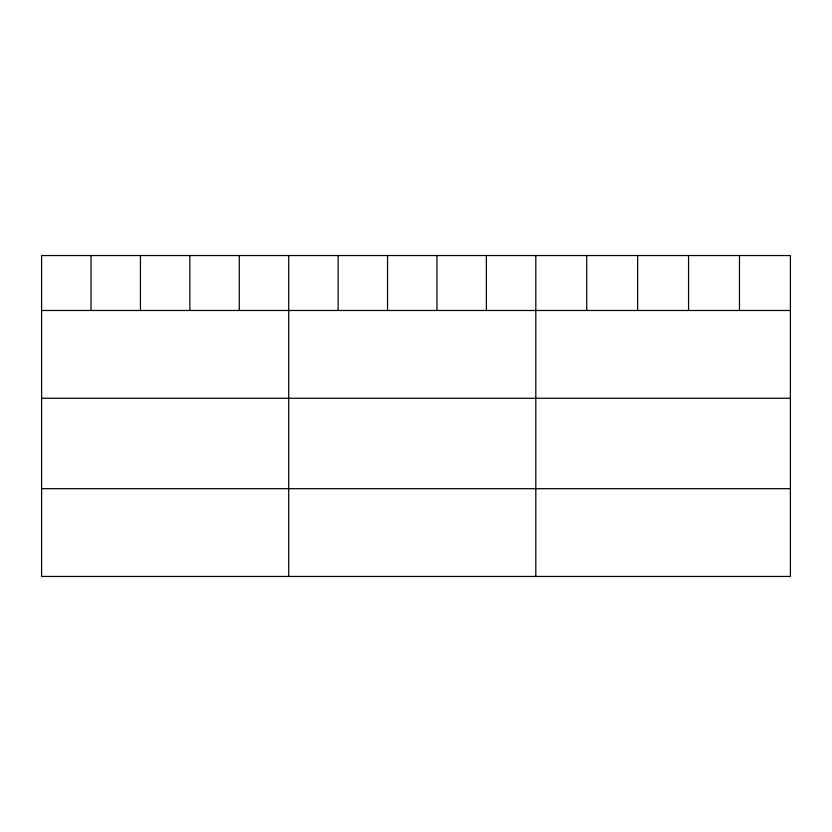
<?xml version="1.0" encoding="UTF-8"?>
<svg xmlns="http://www.w3.org/2000/svg" width="832" height="832" viewBox="0 0 832 832"><rect width="100%" height="100%" fill="white"/><g stroke="black" fill="none" stroke-linecap="round" stroke-linejoin="round"><path stroke-width="1.25" d="M41.6 310.482L790.4 310.482M41.6 398.258L790.4 398.258M41.6 488.686L790.4 488.686M739.482 255.538L739.482 310.482M688.563 255.538L688.563 310.482M637.645 255.538L637.645 310.482M586.726 255.538L586.726 310.482M535.808 255.538L535.808 576.462M486.387 255.538L486.387 310.482M436.966 255.538L436.966 310.482M387.546 255.538L387.546 310.482M338.125 255.538L338.125 310.482M288.704 255.538L288.704 576.462M239.283 255.538L239.283 310.482M189.862 255.538L189.862 310.482M140.442 255.538L140.442 310.482M91.021 255.538L91.021 310.482M790.4 255.538L41.6 255.538L41.6 576.462L790.4 576.462L790.4 255.538"/></g></svg>
